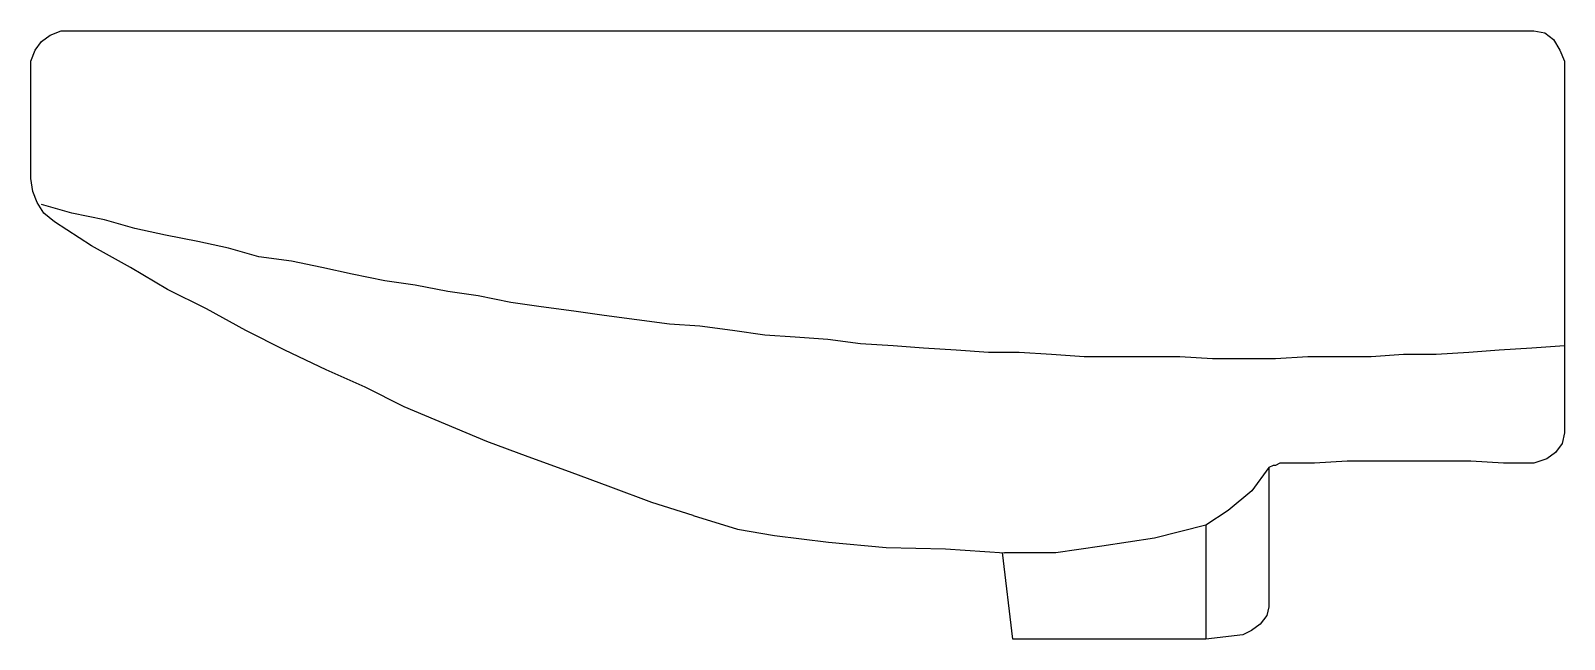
# Model space of a CAD drawing. Header units: millimetres. Extents: x -2915.08 to -2914.57, y 2961.118 to 2961.32.
import ezdxf

# ---------------------------------------------------------------- set-up
doc = ezdxf.new("R2010")
doc.units = ezdxf.units.MM
doc.header["$LTSCALE"] = 10
doc.layers.add('banheiro_louças', color=2, linetype='Continuous')

msp = doc.modelspace()

# ---------------------------------------------------------------- linework, layer by layer
at = {"layer": 'banheiro_louças'}
for p, q in [((-2914.75355, 2961.11757), (-2914.75696, 2961.14636)), ((-2914.68941, 2961.11757), (-2914.75355, 2961.11757))]:
    msp.add_line(p, q, dxfattribs=at)
for points in [[(-2914.85965, 2961.15868), (-2914.85965, 2961.15868), (-2914.87335, 2961.16301), (-2914.88706, 2961.16806), (-2914.90076, 2961.17311), (-2914.91447, 2961.17816), (-2914.92817, 2961.18321), (-2914.94188, 2961.18898), (-2914.95559, 2961.19475), (-2914.96857, 2961.20124), (-2914.98155, 2961.20701), (-2914.99526, 2961.2135), (-2915.00824, 2961.21999), (-2915.02123, 2961.22721), (-2915.03421, 2961.2337), (-2915.04647, 2961.24091), (-2915.05946, 2961.24813), (-2915.07172, 2961.25606), (-2915.07172, 2961.25606), (-2915.07533, 2961.25895), (-2915.07749, 2961.26255), (-2915.07893, 2961.26616), (-2915.07965, 2961.27049), (-2915.07965, 2961.30944), (-2915.07965, 2961.30944), (-2915.07821, 2961.31305), (-2915.07605, 2961.31593), (-2915.07316, 2961.3181), (-2915.06956, 2961.31954), (-2914.58049, 2961.31954), (-2914.58049, 2961.31954), (-2914.57689, 2961.31882), (-2914.574, 2961.31665), (-2914.57184, 2961.31305), (-2914.57039, 2961.30944), (-2914.57039, 2961.18609), (-2914.57039, 2961.18609), (-2914.57112, 2961.18249), (-2914.57328, 2961.1796), (-2914.57617, 2961.17744), (-2914.58049, 2961.17599), (-2914.58049, 2961.17599), (-2914.59059, 2961.17599), (-2914.60141, 2961.17671), (-2914.61151, 2961.17671), (-2914.62233, 2961.17671), (-2914.63243, 2961.17671), (-2914.64253, 2961.17671), (-2914.65335, 2961.17599), (-2914.66345, 2961.17599), (-2914.66345, 2961.17599), (-2914.66489, 2961.17599), (-2914.66633, 2961.17527), (-2914.66705, 2961.17527), (-2914.6685, 2961.17455), (-2914.6685, 2961.12839), (-2914.6685, 2961.12839), (-2914.66922, 2961.1255), (-2914.67138, 2961.12261), (-2914.67427, 2961.12045), (-2914.67715, 2961.11901), (-2914.68941, 2961.11757)], [(-2914.57039, 2961.21494), (-2914.57039, 2961.21494), (-2914.58121, 2961.21422), (-2914.59203, 2961.2135), (-2914.60213, 2961.21278), (-2914.61295, 2961.21206), (-2914.62377, 2961.21206), (-2914.63459, 2961.21134), (-2914.64469, 2961.21134), (-2914.65551, 2961.21134), (-2914.66633, 2961.21062), (-2914.67643, 2961.21062), (-2914.68725, 2961.21062), (-2914.69807, 2961.21134), (-2914.70889, 2961.21134), (-2914.71899, 2961.21134), (-2914.72981, 2961.21134), (-2914.74063, 2961.21206), (-2914.74063, 2961.21206), (-2914.75145, 2961.21278), (-2914.76155, 2961.21278), (-2914.77237, 2961.2135), (-2914.78319, 2961.21422), (-2914.79329, 2961.21494), (-2914.80411, 2961.21567), (-2914.81493, 2961.21711), (-2914.82575, 2961.21783), (-2914.83584, 2961.21855), (-2914.84666, 2961.21999), (-2914.85748, 2961.22144), (-2914.86758, 2961.22216), (-2914.8784, 2961.2236), (-2914.88922, 2961.22504), (-2914.89932, 2961.22649), (-2914.91014, 2961.22793), (-2914.91014, 2961.22793), (-2914.92024, 2961.22937), (-2914.93106, 2961.23154), (-2914.94116, 2961.23298), (-2914.95198, 2961.23514), (-2914.96208, 2961.23658), (-2914.9729, 2961.23875), (-2914.983, 2961.24091), (-2914.99309, 2961.24308), (-2915.00391, 2961.24452), (-2915.01401, 2961.2474), (-2915.02411, 2961.24957), (-2915.03493, 2961.25173), (-2915.04503, 2961.2539), (-2915.05513, 2961.25678), (-2915.06595, 2961.25895), (-2915.07605, 2961.26183)], [(-2914.6685, 2961.17455), (-2914.67421, 2961.16681), (-2914.68207, 2961.16027), (-2914.68949, 2961.15547), (-2914.70652, 2961.15111), (-2914.72398, 2961.14849), (-2914.73926, 2961.14631), (-2914.75628, 2961.14631)], [(-2914.85965, 2961.15868), (-2914.85965, 2961.15868), (-2914.8449, 2961.15416), (-2914.83268, 2961.15198), (-2914.81478, 2961.1498), (-2914.79557, 2961.14806), (-2914.77593, 2961.14762), (-2914.75628, 2961.14631)], [(-2914.68949, 2961.15547), (-2914.68941, 2961.11757)]]:
    msp.add_lwpolyline(points, dxfattribs=at)

doc.saveas('drawing.dxf')
